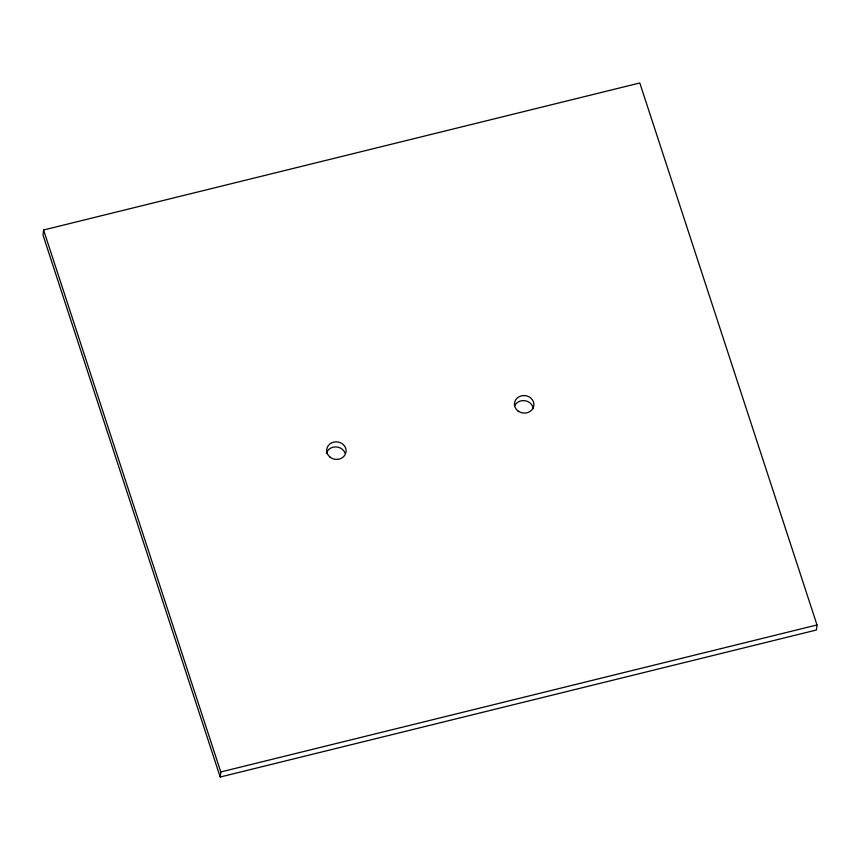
<?xml version="1.0" encoding="UTF-8"?>
<svg xmlns="http://www.w3.org/2000/svg" width="860" height="860" viewBox="0 0 860 860"><rect width="100%" height="100%" fill="white"/><g stroke="black" fill="none" stroke-linecap="round" stroke-linejoin="round"><path stroke-width="1.29" d="M43.581 229.996L43 235.049L220.203 777.021L816.419 630.004L817 624.951L639.797 82.979L43.581 229.996L220.794 771.968L220.203 777.021M220.794 771.968L817 624.951M514.71 405.63A9.729 8.761 6.6 0 1 525.094 400.738A9.729 8.761 6.6 0 1 533.264 408.64M326.338 453.51A9.729 8.761 6.6 0 1 335.464 446.899A9.729 8.761 6.6 0 1 345.107 453.306M518.096 411.026A9.729 8.761 6.6 0 0 533.791 405.877A9.729 8.761 6.6 0 0 520.676 396.062A9.729 8.761 6.6 0 0 518.096 411.026M329.778 456.907A9.729 8.761 6.6 0 0 345.87 452.801A9.729 8.761 6.6 0 0 333.54 442.18A9.729 8.761 6.6 0 0 329.778 456.907"/></g></svg>
